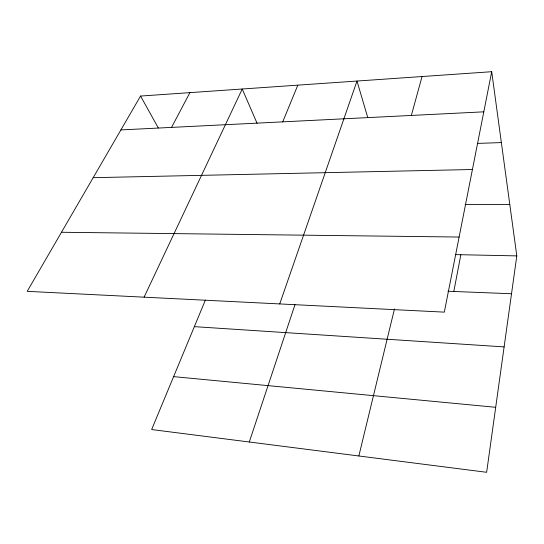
<?xml version="1.0" encoding="UTF-8"?>
<svg xmlns="http://www.w3.org/2000/svg" width="544" height="544" viewBox="0 0 544 544"><rect width="100%" height="100%" fill="white"/><g stroke="black" fill="none" stroke-linecap="round" stroke-linejoin="round"><path stroke-width="0.82" d="M491.708 71.706L444.319 312.134L27.2 291.346L140.549 96.057L491.708 71.706L516.8 255.891L486.642 472.294L151.654 429.542L205.401 300.03M453.798 291.475L460.863 254.728M358.843 455.988L394.461 308.972M411.352 115.444L422.042 76.534M249.288 442.007L294.984 304.66M279.725 303.933L356.986 81.049L367.771 117.62M282.73 121.856L297.826 85.15M144.078 297.167L242.236 89.005L257.081 123.298M171.557 127.398L189.904 92.636M120.89 129.921L483.8 111.833M477.618 143.398L501.364 142.582M93.174 177.684L472.43 169.51M465.127 204.605L509.789 204.422M61.492 232.261L459.122 237.034M455.811 254.619L516.8 255.891M447.923 291.244L511.523 293.746M194.351 326.652L504.118 346.895M173.611 376.632L495.7 407.3M140.549 96.057L158.311 127.935"/></g></svg>
